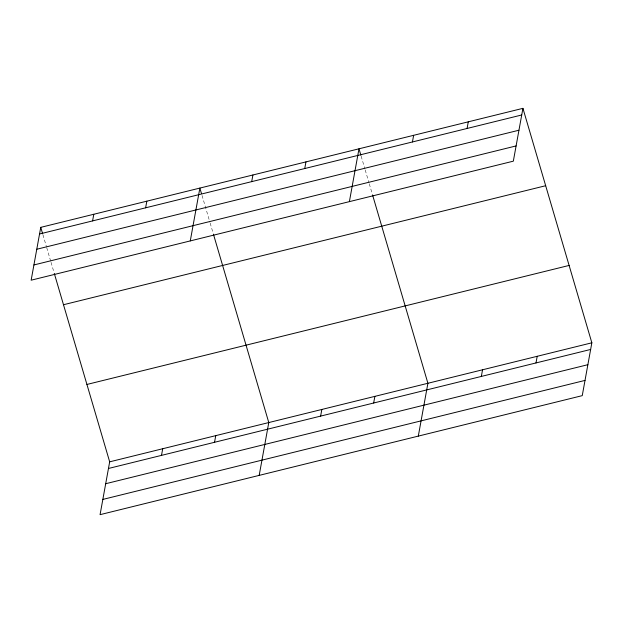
<?xml version="1.0" encoding="UTF-8"?>
<svg xmlns="http://www.w3.org/2000/svg" width="623" height="623" viewBox="0 0 623 623"><rect width="100%" height="100%" fill="white"/><g stroke="black" fill="none" stroke-linecap="round" stroke-linejoin="round"><path stroke-width="0.47" stroke-dasharray="3.12 2.34" d="M361.153 156.171L364.946 169.067M365.218 169.993L369.011 182.889M369.283 183.808L372.258 193.94M202.039 195.451L209.889 222.162M210.161 223.081L213.136 233.212M42.917 234.723L46.437 246.7M46.709 247.619L50.767 261.442M51.039 262.361L54.022 272.492"/><path stroke-width="0.93" d="M40.752 227.356L31.15 280.194L513.329 161.17L522.931 108.34L40.752 227.356L42.644 233.804M92.586 220.908L93.793 214.265M145.626 207.817L146.833 201.174M54.287 273.411L109.671 461.83L100.069 514.66L582.248 395.644L591.85 342.806L522.931 108.34M190.272 240.914L199.874 188.084L201.494 193.605M161.505 455.382L162.712 448.739M251.7 181.636L252.915 174.985M214.538 442.291L215.753 435.648M304.74 168.545L305.948 161.894M259.184 475.388L268.786 422.55L213.409 234.139M349.386 201.634L358.988 148.804L360.888 155.252M320.619 416.109L321.826 409.459M412.434 141.958L413.641 135.316M373.66 403.011L374.867 396.368M467.079 128.47L468.286 121.828M418.306 436.108L427.908 383.277L372.531 194.859M481.345 376.432L482.552 369.789M535.998 362.944L537.205 356.301M39.545 233.999L521.724 114.982M36.773 249.247L518.951 130.223M33.922 264.946L516.101 145.93M63.491 304.733L545.678 185.716M86.924 384.453L569.111 265.437M109.671 461.83L591.85 342.806M108.464 468.473L590.643 349.456M105.692 483.721L587.871 364.696M102.834 499.42L585.02 380.404"/></g></svg>
